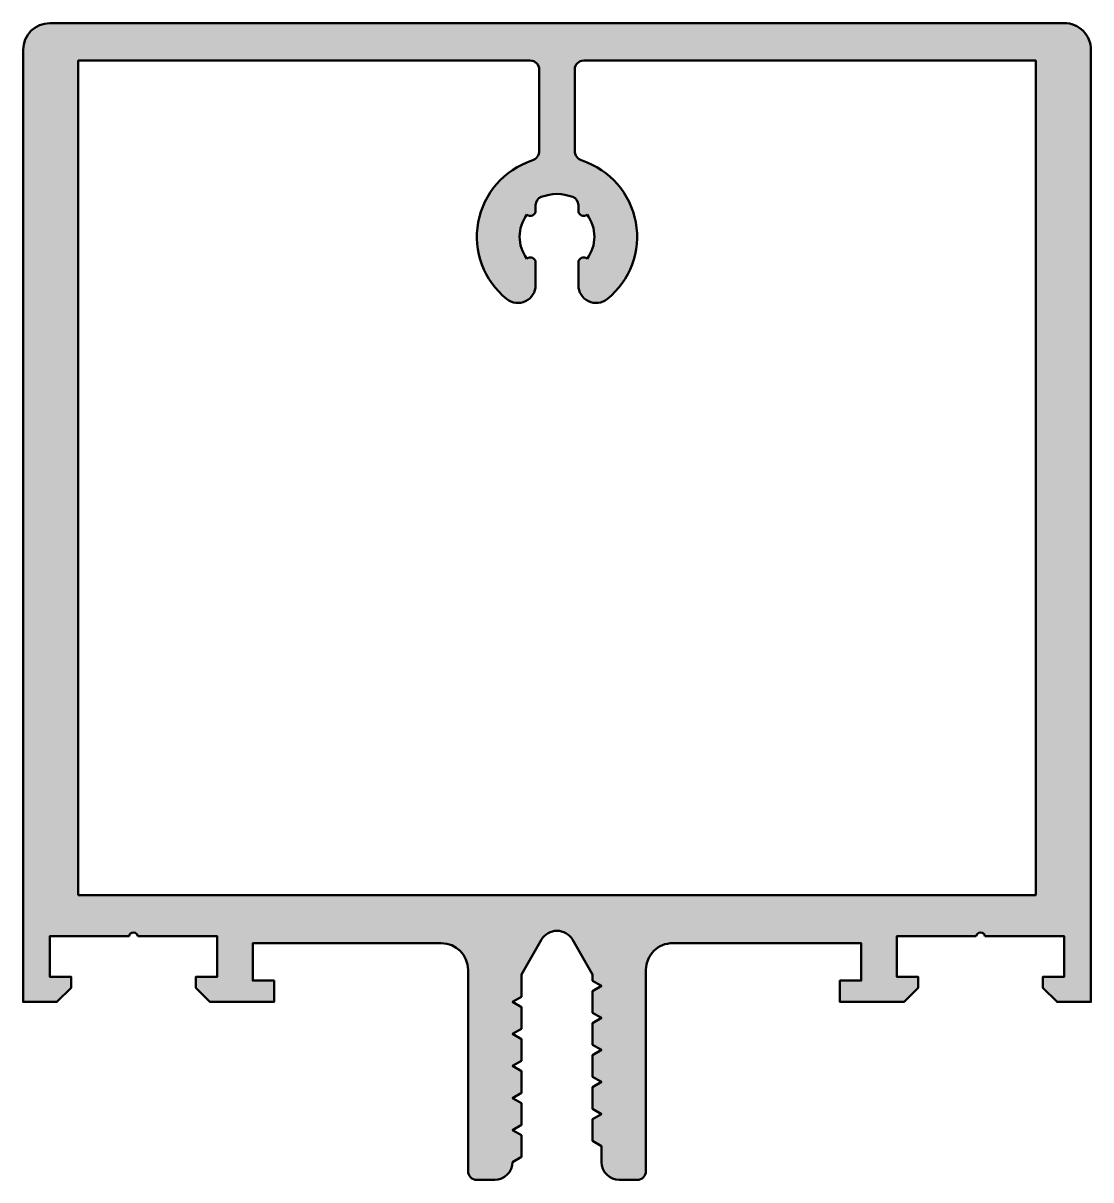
# Model space of a CAD drawing. Extents: x -30 to 30, y -16 to 49.
import ezdxf

# ---------------------------------------------------------------- set-up
doc = ezdxf.new("R2010")
doc.units = 0
doc.layers.add('0S-Alu contour', color=7, linetype='Continuous', lineweight=50)
doc.layers.add('0S-Alu hatch', color=252, linetype='Continuous', lineweight=25)

# ---------------------------------------------------------------- blocks, each defined once
blk = doc.blocks.new('324440__4F0B2F82_E99B_45E4_844A_F9BD77C640F8_')
at = {"layer": '0S-Alu hatch'}
h = blk.add_hatch(color=256, dxfattribs=at)
edge = h.paths.add_edge_path()
edge.add_arc((-28.49999999999966, 47.49999999999999), 1.500000000000007, 90.00000000000014, 180)
edge.add_line((-29.99999999999967, 47.49999999999999), (-30, -6))
edge.add_line((-30, -6), (-28.1, -6.000000000000007))
edge.add_line((-28.1, -6.000000000000007), (-27.30000000000001, -5.200000000000002))
edge.add_line((-27.30000000000001, -5.200000000000002), (-27.30000000000001, -4.600000000000001))
edge.add_line((-27.30000000000001, -4.600000000000001), (-28.50000000000001, -4.599999999999994))
edge.add_line((-28.50000000000001, -4.599999999999994), (-28.50000000000001, -2.300000000000004))
edge.add_line((-28.50000000000001, -2.300000000000004), (-24.05000000000001, -2.300000000000004))
edge.add_ellipse((-23.80000000000001, -2.356250000000002), major_axis=(-0.2562499999999961, 0), ratio=1, start_angle=192.6803834918194, end_angle=347.31961650818045, ccw=False)
edge.add_line((-23.55000000000001, -2.300000000000004), (-19.10000000000001, -2.300000000000011))
edge.add_line((-19.10000000000001, -2.300000000000011), (-19.10000000000001, -4.600000000000001))
edge.add_line((-19.10000000000001, -4.600000000000001), (-20.30000000000001, -4.600000000000001))
edge.add_line((-20.30000000000001, -4.600000000000001), (-20.30000000000001, -5.200000000000002))
edge.add_line((-20.30000000000001, -5.200000000000002), (-19.50000000000001, -6.000000000000007))
edge.add_line((-19.50000000000001, -6.000000000000007), (-15.90000000000001, -5.999999999999992))
edge.add_line((-15.90000000000001, -5.999999999999992), (-15.90000000000001, -4.800000000000004))
edge.add_line((-15.90000000000001, -4.800000000000004), (-17.10000000000001, -4.800000000000011))
edge.add_line((-17.10000000000001, -4.800000000000011), (-17.10000000000001, -2.699999999999995))
edge.add_line((-17.10000000000001, -2.699999999999995), (-6.500000000000007, -2.700000000000002))
edge.add_ellipse((-6.500000000000014, -4.200000000000009), major_axis=(-1.500000000000007, 0), ratio=1, start_angle=180, end_angle=269.9999999999997, ccw=False)
edge.add_line((-5.000000000000007, -4.200000000000009), (-5.000000000000007, -15.50000000000001))
edge.add_arc((-4.500000000000014, -15.5), 0.4999999999999929, 180, 270.0000000000008)
edge.add_line((-4.500000000000007, -16), (-3.500000000000007, -16))
edge.add_arc((-3.500000000000007, -15), 1, 270, 360)
edge.add_line((-2.500000000000007, -15), (-2.000000000000007, -14.71132486540519))
edge.add_line((-2.000000000000007, -14.71132486540519), (-2.000000000000007, -13.48867513459482))
edge.add_line((-2.000000000000007, -13.48867513459482), (-2.500000000000007, -13.2))
edge.add_line((-2.500000000000007, -13.2), (-2.000000000000007, -12.91132486540519))
edge.add_line((-2.000000000000007, -12.91132486540519), (-2.000000000000007, -11.6886751345948))
edge.add_line((-2.000000000000007, -11.6886751345948), (-2.5, -11.40000000000001))
edge.add_line((-2.5, -11.40000000000001), (-2.000000000000007, -11.11132486540517))
edge.add_line((-2.000000000000007, -11.11132486540517), (-2.000000000000007, -9.888675134594825))
edge.add_line((-2.000000000000007, -9.888675134594825), (-2.500000000000007, -9.600000000000001))
edge.add_line((-2.500000000000007, -9.600000000000001), (-2.000000000000007, -9.311324865405197))
edge.add_line((-2.000000000000007, -9.311324865405197), (-2.000000000000007, -8.088675134594816))
edge.add_line((-2.000000000000007, -8.088675134594816), (-2.50000000000001, -7.799999999999997))
edge.add_line((-2.50000000000001, -7.799999999999997), (-2.00000000000001, -7.511324865405192))
edge.add_line((-2.00000000000001, -7.511324865405192), (-2.00000000000001, -6.288675134594804))
edge.add_line((-2.00000000000001, -6.288675134594804), (-2.499999999999996, -6.000000000000007))
edge.add_line((-2.499999999999996, -6.000000000000007), (-2.000000000000003, -5.711324865405188))
edge.add_line((-2.000000000000003, -5.711324865405188), (-2.000000000000003, -4.464101710724676))
edge.add_line((-2.000000000000003, -4.464101710724676), (-0.8660254143211538, -2.500000018250105))
edge.add_ellipse((-1.08e-14, -2.999999999999994), major_axis=(-0.9999999999999984, 0), ratio=1, start_angle=209.9999999999993, end_angle=330.00000120741754, ccw=False)
edge.add_line((0.8660254037844332, -2.500000000000006), (1.999999999999992, -4.464101615137749))
edge.add_line((1.999999999999992, -4.464101615137749), (1.999999999999992, -4.811324865405183))
edge.add_line((1.999999999999992, -4.811324865405183), (2.499999999999992, -5.100000000000001))
edge.add_line((2.499999999999992, -5.100000000000001), (1.999999999999992, -5.388675134594805))
edge.add_line((1.999999999999992, -5.388675134594805), (1.999999999999992, -6.611324865405201))
edge.add_line((1.999999999999992, -6.611324865405201), (2.5, -6.900000000000005))
edge.add_line((2.5, -6.900000000000005), (1.999999999999992, -7.188675134594816))
edge.add_line((1.999999999999992, -7.188675134594816), (1.999999999999992, -8.411324865405199))
edge.add_line((1.999999999999992, -8.411324865405199), (2.5, -8.700000000000003))
edge.add_line((2.5, -8.700000000000003), (1.999999999999992, -8.988675134594814))
edge.add_line((1.999999999999992, -8.988675134594814), (1.999999999999992, -10.21132486540519))
edge.add_line((1.999999999999992, -10.21132486540519), (2.499999999999992, -10.5))
edge.add_line((2.499999999999992, -10.5), (1.999999999999992, -10.78867513459481))
edge.add_line((1.999999999999992, -10.78867513459481), (1.999999999999992, -12.01132486540518))
edge.add_line((1.999999999999992, -12.01132486540518), (2.499999999999985, -12.29999999999999))
edge.add_line((2.499999999999985, -12.29999999999999), (1.999999999999992, -12.58867513459481))
edge.add_line((1.999999999999992, -12.58867513459481), (1.999999999999992, -13.81132486540519))
edge.add_line((1.999999999999992, -13.81132486540519), (2.499999999999992, -14.09999999999999))
edge.add_line((2.499999999999992, -14.09999999999999), (2.499999999999992, -15))
edge.add_arc((3.499999999999992, -15), 1, 180, 270)
edge.add_line((3.499999999999992, -16), (4.499999999999992, -16))
edge.add_arc((4.499999999999992, -15.5), 0.5, 270, 360)
edge.add_line((4.999999999999992, -15.5), (4.999999999999985, -4.200000000000017))
edge.add_ellipse((6.499999999999992, -4.200000000000012), major_axis=(-1.500000000000005, 0), ratio=1, start_angle=269.99999999999994, end_angle=360, ccw=False)
edge.add_line((6.499999999999992, -2.700000000000006), (17.09999999999999, -2.700000000000002))
edge.add_line((17.09999999999999, -2.700000000000002), (17.09999999999999, -4.800000000000004))
edge.add_line((17.09999999999999, -4.800000000000004), (15.89999999999998, -4.799999999999997))
edge.add_line((15.89999999999998, -4.799999999999997), (15.89999999999999, -6.000000000000007))
edge.add_line((15.89999999999999, -6.000000000000007), (19.5, -6))
edge.add_line((19.5, -6), (20.3, -5.199999999999995))
edge.add_line((20.3, -5.199999999999995), (20.29999999999999, -4.600000000000001))
edge.add_line((20.29999999999999, -4.600000000000001), (19.09999999999999, -4.600000000000008))
edge.add_line((19.09999999999999, -4.600000000000008), (19.09999999999999, -2.300000000000011))
edge.add_line((19.09999999999999, -2.300000000000011), (23.54999999999999, -2.300000000000004))
edge.add_ellipse((23.79999999999999, -2.356250000000004), major_axis=(-0.25625, 0), ratio=1, start_angle=192.6803834918198, end_angle=347.3196165081802, ccw=False)
edge.add_line((24.04999999999999, -2.300000000000004), (28.49999999999999, -2.300000000000004))
edge.add_line((28.49999999999999, -2.300000000000004), (28.49999999999999, -4.599999999999987))
edge.add_line((28.49999999999999, -4.599999999999987), (27.29999999999999, -4.599999999999987))
edge.add_line((27.29999999999999, -4.599999999999987), (27.29999999999998, -5.200000000000002))
edge.add_line((27.29999999999998, -5.200000000000002), (28.1, -6))
edge.add_line((28.1, -6), (30.0000000000004, -6))
edge.add_line((30.0000000000004, -6), (30.00000000000018, 47.49999999999998))
edge.add_arc((28.50000000000017, 47.49999999999996), 1.500000000000007, 0, 90.00000000000055)
edge.add_line((28.50000000000015, 48.99999999999997), (-28.49999999999967, 49))
edge = h.paths.add_edge_path()
edge.add_line((-26.90002441406227, 0), (-26.90002441406228, 46.9))
edge.add_line((-26.90002441406228, 46.9), (-1.500000000000042, 46.9))
edge.add_ellipse((-1.500000000000028, 46.39999999999998), major_axis=(-0.5000000000000142, 0), ratio=1, start_angle=180, end_angle=270.00000000000165, ccw=False)
edge.add_line((-1.000000000000014, 46.39999999999999), (-1.000000000000014, 41.8425200051213))
edge.add_ellipse((-1.600000000000026, 41.8425200051213), major_axis=(-0.6000000000000121, 0), ratio=1, start_angle=108.28388994040739, end_angle=180, ccw=False)
edge.add_arc((-7.1e-15, 36.99999999999999), 4.500000000000007, 108.2838899404076, 231.0551964059043)
edge.add_arc((-2.200000000000017, 34.27786848223676), 1.000000000000011, 231.0551964059048, 360)
edge.add_line((-1.200000000000002, 34.27786848223676), (-1.200000000000002, 35.53030615433009))
edge.add_arc((-1.500000000000003, 35.53030615433009), 0.3000000000000007, 0, 130.3192648390406)
edge.add_ellipse((-1.07e-14, 37), major_axis=(-2.099999999999995, 0), ratio=1, start_angle=-36.22322108088832, end_angle=36.22322108088838, ccw=False)
edge.add_arc((-1.50000000000001, 38.46969384566991), 0.3000000000000015, 229.6807351609604, 360)
edge.add_line((-1.200000000000009, 38.4696938456699), (-1.200000000000002, 38.76635217326557))
edge.add_ellipse((-0.70000000000001, 38.76635217326557), major_axis=(-0.4999999999999929, 0), ratio=1, start_angle=291.6182724221578, end_angle=360, ccw=False)
edge.add_ellipse((3.6e-15, 37.00000000000001), major_axis=(-2.399999999999988, 0), ratio=1, start_angle=248.38172757784218, end_angle=291.61827242215844, ccw=False)
edge.add_ellipse((0.6999999999999887, 38.76635217326557), major_axis=(-0.5000000000000004, 0), ratio=1, start_angle=180, end_angle=248.3817275778421, ccw=False)
edge.add_line((1.199999999999992, 38.76635217326557), (1.199999999999985, 38.46969384566991))
edge.add_arc((1.499999999999989, 38.46969384566991), 0.3000000000000043, 180, 310.319264839041)
edge.add_ellipse((-1.07e-14, 37), major_axis=(-2.100000000000002, 0), ratio=1, start_angle=143.776778919112, end_angle=216.2232210808884, ccw=False)
edge.add_arc((1.499999999999989, 35.53030615433009), 0.3000000000000061, 49.68073516095939, 180)
edge.add_line((1.199999999999988, 35.53030615433009), (1.199999999999992, 34.27786848223676))
edge.add_arc((2.200000000000002, 34.27786848223676), 1.00000000000001, 180, 308.9448035940956)
edge.add_arc((-3.6e-15, 36.99999999999999), 4.500000000000004, 308.9448035940958, 431.7161100595925)
edge.add_ellipse((1.600000000000008, 41.84252000512127), major_axis=(-0.5999999999999918, 0), ratio=1, start_angle=0, end_angle=71.71611005959181, ccw=False)
edge.add_line((1.000000000000017, 41.84252000512127), (0.9999999999999893, 46.39999999999998))
edge.add_ellipse((1.50000000000001, 46.39999999999998), major_axis=(-0.5000000000000214, 0), ratio=1, start_angle=270, end_angle=360, ccw=False)
edge.add_line((1.50000000000001, 46.9), (26.89990234375024, 46.9))
edge.add_line((26.89990234375024, 46.9), (26.89990234375037, -7.1e-15))
edge.add_line((26.89990234375037, -7.1e-15), (-26.90002441406227, 0))
at = {"layer": '0S-Alu contour', "color": 7}
for points in [[(28.50000000000015, 48.99999999999997), (-28.49999999999967, 49)], [(-29.99999999999967, 47.49999999999999), (-30, -6), (-28.1, -6.000000000000007), (-27.30000000000001, -5.200000000000002), (-27.30000000000001, -4.600000000000001), (-28.50000000000001, -4.599999999999994), (-28.50000000000001, -2.300000000000004), (-24.05000000000001, -2.300000000000004)], [(24.04999999999999, -2.300000000000004), (28.49999999999999, -2.300000000000004), (28.49999999999999, -4.599999999999987), (27.29999999999999, -4.599999999999987), (27.29999999999998, -5.200000000000002), (28.1, -6), (30.0000000000004, -6), (30.00000000000018, 47.49999999999998)], [(-26.90002441406227, 0), (-26.90002441406228, 46.9), (-1.500000000000042, 46.9)], [(1.50000000000001, 46.9), (26.89990234375024, 46.9), (26.89990234375037, -7.1e-15), (-26.90002441406227, 0)], [(-1.000000000000014, 46.39999999999999), (-1.000000000000014, 41.8425200051213)], [(1.000000000000017, 41.84252000512127), (0.9999999999999893, 46.39999999999998)], [(-1.200000000000009, 38.4696938456699), (-1.200000000000002, 38.76635217326557)], [(1.199999999999992, 38.76635217326557), (1.199999999999985, 38.46969384566991)], [(-1.200000000000002, 34.27786848223676), (-1.200000000000002, 35.53030615433009)], [(1.199999999999988, 35.53030615433009), (1.199999999999992, 34.27786848223676)], [(-23.55000000000001, -2.300000000000004), (-19.10000000000001, -2.300000000000011), (-19.10000000000001, -4.600000000000001), (-20.30000000000001, -4.600000000000001), (-20.30000000000001, -5.200000000000002), (-19.50000000000001, -6.000000000000007), (-15.90000000000001, -5.999999999999992), (-15.90000000000001, -4.800000000000004), (-17.10000000000001, -4.800000000000011), (-17.10000000000001, -2.699999999999995), (-6.500000000000007, -2.700000000000002)], [(-2.500000000000007, -15), (-2.000000000000007, -14.71132486540519), (-2.000000000000007, -13.48867513459482), (-2.500000000000007, -13.2), (-2.000000000000007, -12.91132486540519), (-2.000000000000007, -11.6886751345948), (-2.5, -11.40000000000001), (-2.000000000000007, -11.11132486540517), (-2.000000000000007, -9.888675134594825), (-2.500000000000007, -9.600000000000001), (-2.000000000000007, -9.311324865405197), (-2.000000000000007, -8.088675134594816), (-2.50000000000001, -7.799999999999997), (-2.00000000000001, -7.511324865405192), (-2.00000000000001, -6.288675134594804), (-2.499999999999996, -6.000000000000007), (-2.000000000000003, -5.711324865405188), (-2.000000000000003, -4.464101710724676), (-0.8660254143211538, -2.500000018250105)], [(0.8660254037844332, -2.500000000000006), (1.999999999999992, -4.464101615137749), (1.999999999999992, -4.811324865405183), (2.499999999999992, -5.100000000000001), (1.999999999999992, -5.388675134594805), (1.999999999999992, -6.611324865405201), (2.5, -6.900000000000005), (1.999999999999992, -7.188675134594816), (1.999999999999992, -8.411324865405199), (2.5, -8.700000000000003), (1.999999999999992, -8.988675134594814), (1.999999999999992, -10.21132486540519), (2.499999999999992, -10.5), (1.999999999999992, -10.78867513459481), (1.999999999999992, -12.01132486540518), (2.499999999999985, -12.29999999999999), (1.999999999999992, -12.58867513459481), (1.999999999999992, -13.81132486540519), (2.499999999999992, -14.09999999999999), (2.499999999999992, -15)], [(6.499999999999992, -2.700000000000006), (17.09999999999999, -2.700000000000002), (17.09999999999999, -4.800000000000004), (15.89999999999998, -4.799999999999997), (15.89999999999999, -6.000000000000007), (19.5, -6), (20.3, -5.199999999999995), (20.29999999999999, -4.600000000000001), (19.09999999999999, -4.600000000000008), (19.09999999999999, -2.300000000000011), (23.54999999999999, -2.300000000000004)], [(-5.000000000000007, -4.200000000000009), (-5.000000000000007, -15.50000000000001)], [(4.999999999999992, -15.5), (4.999999999999985, -4.200000000000017)], [(-4.500000000000007, -16), (-3.500000000000007, -16)], [(3.499999999999992, -16), (4.499999999999992, -16)]]:
    blk.add_lwpolyline(points, dxfattribs=at)
for centre, radius, start, end in [((-28.49999999999966, 47.49999999999999), 1.500000000000007, 90.00000000000014, 180), ((28.50000000000017, 47.49999999999996), 1.500000000000007, 0, 90.00000000000055), ((-7.1e-15, 36.99999999999999), 4.500000000000007, 108.2838899404076, 231.0551964059043), ((-3.6e-15, 36.99999999999999), 4.500000000000004, 308.9448035940958, 71.71611005959252), ((-1.50000000000001, 38.46969384566991), 0.3000000000000015, 229.6807351609604, 0), ((1.499999999999989, 38.46969384566991), 0.3000000000000043, 180, 310.319264839041), ((-1.500000000000003, 35.53030615433009), 0.3000000000000007, 0, 130.3192648390406), ((1.499999999999989, 35.53030615433009), 0.3000000000000061, 49.68073516095939, 180), ((-2.200000000000017, 34.27786848223676), 1.000000000000011, 231.0551964059048, 0), ((2.200000000000002, 34.27786848223676), 1.00000000000001, 180, 308.9448035940956), ((-4.500000000000014, -15.5), 0.4999999999999929, 180, 270.0000000000008), ((-3.500000000000007, -15), 1, 270, 0), ((3.499999999999992, -15), 1, 180, 270), ((4.499999999999992, -15.5), 0.5, 270, 0)]:
    blk.add_arc(centre, radius, start, end, dxfattribs=at)
at = {"layer": '0S-Alu contour', "color": 7, "extrusion": (0, 0, -1)}
for centre, radius, start, end in [((1.500000000000028, 46.39999999999998), 0.5000000000000142, 89.99999999999837, 180), ((-1.50000000000001, 46.39999999999998), 0.5000000000000214, 0, 90), ((1.600000000000026, 41.8425200051213), 0.6000000000000121, 180, 251.7161100595926), ((-1.600000000000008, 41.84252000512127), 0.5999999999999918, 288.2838899404083, 0), ((0.70000000000001, 38.76635217326557), 0.4999999999999929, 0, 68.38172757784218), ((-3.6e-15, 37.00000000000001), 2.399999999999988, 68.38172757784154, 111.6182724221578), ((-0.6999999999999887, 38.76635217326557), 0.5000000000000004, 111.6182724221579, 180), ((1.07e-14, 37), 2.099999999999995, 323.7767789191117, 36.22322108088831), ((1.07e-14, 37), 2.100000000000002, 143.7767789191116, 216.2232210808882), ((23.80000000000001, -2.356250000000002), 0.2562499999999961, 12.68038349181956, 167.3196165081806), ((1.08e-14, -2.999999999999994), 0.9999999999999984, 29.99999879258245, 150.0000000000007), ((-23.79999999999999, -2.356250000000004), 0.25625, 12.68038349181979, 167.3196165081802), ((6.500000000000014, -4.200000000000009), 1.500000000000007, 90.00000000000028, 180), ((-6.499999999999992, -4.200000000000012), 1.500000000000006, 0, 90.00000000000006)]:
    blk.add_arc(centre, radius, start, end, dxfattribs=at)
blk = doc.blocks.new('324440__0545848D_AA41_45B7_80AC_06A8DE576AEE_')
at = {"layer": '0S-Alu contour', "color": 7}
blk.add_blockref('324440__4F0B2F82_E99B_45E4_844A_F9BD77C640F8_', (0, 0), dxfattribs=at)

msp = doc.modelspace()

# ---------------------------------------------------------------- block references
at = {"layer": '0S-Alu contour', "color": 7}
msp.add_blockref('324440__0545848D_AA41_45B7_80AC_06A8DE576AEE_', (0, 0), dxfattribs=at)

doc.saveas('drawing.dxf')
